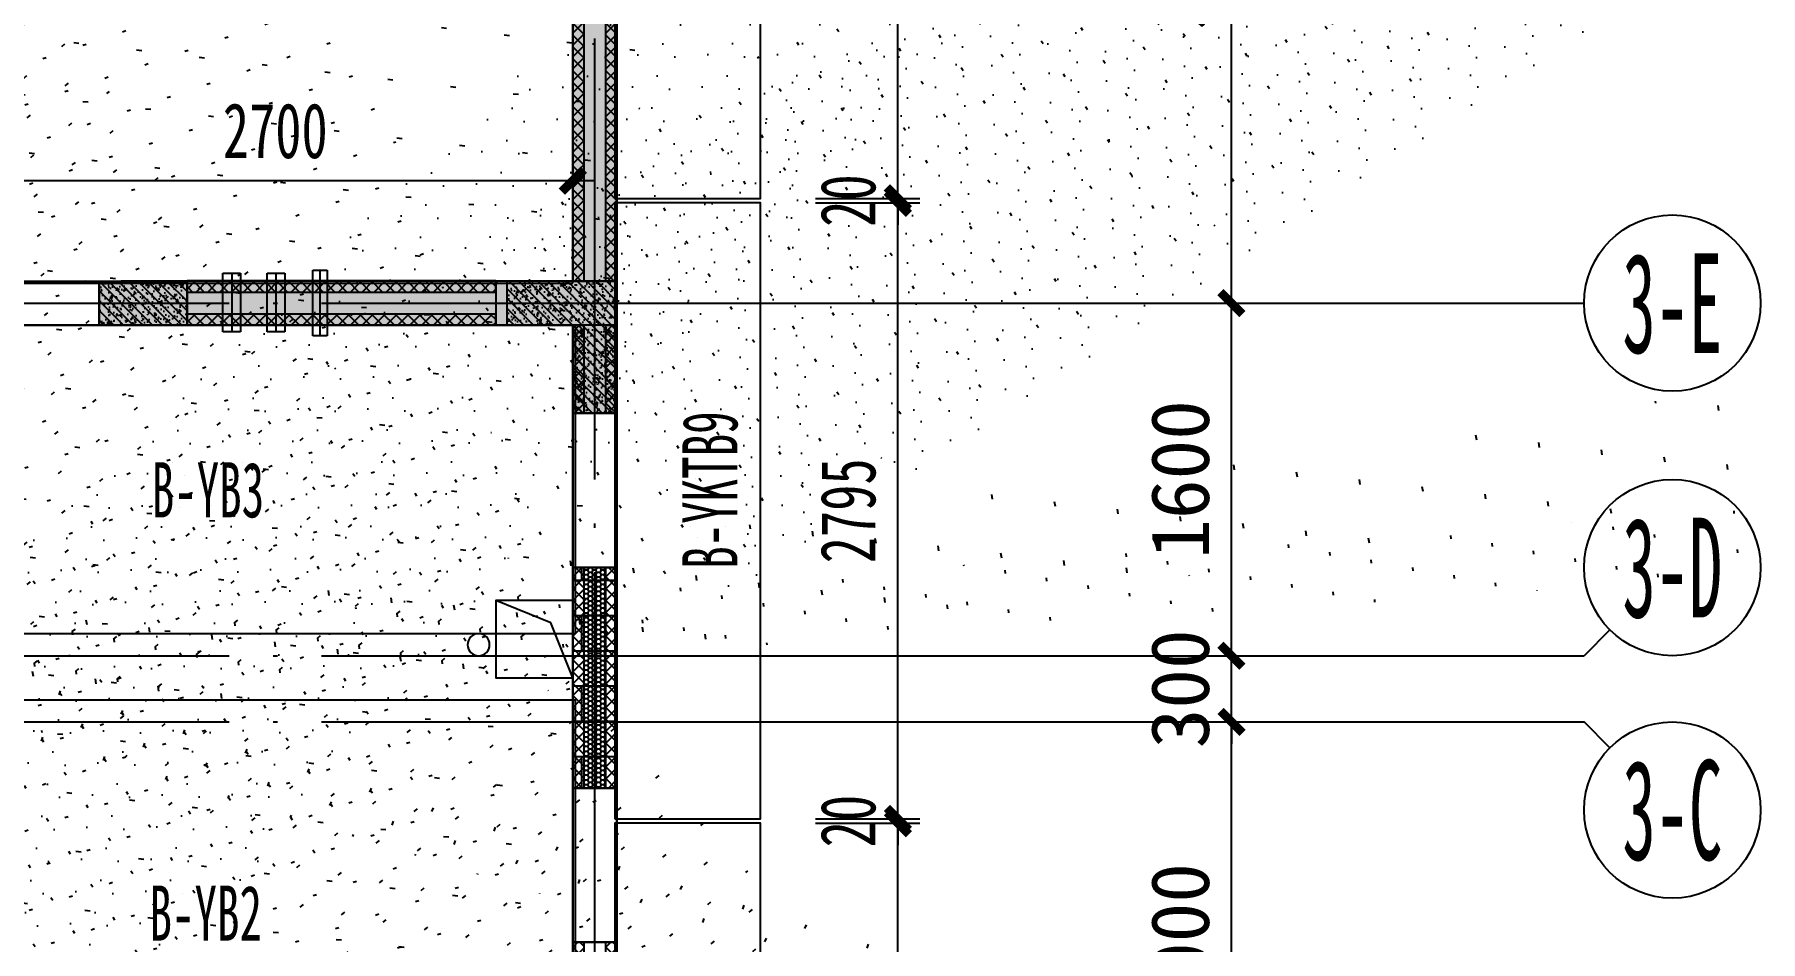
# Model space of a CAD drawing. Extents: x -3200779283 to -8106663, y 659664 to 1123462.
# Drawn here: x -8131443 to -8123612, y 1010842 to 1014956 of the extents above; entities that cross this region are included whole.
import ezdxf
from ezdxf.enums import TextEntityAlignment as Align

# ---------------------------------------------------------------- set-up
doc = ezdxf.new("R2010")
doc.units = 0
doc.header["$LTSCALE"] = 1000
doc.header["$MEASUREMENT"] = 0
for name, pattern in [('125-墙体$0$CENTER2', [1.125, 0.75, -0.125, 0.125, -0.125]), ('125-墙体$0$CONTINOUS', [0]), ('3#-轴线$0$DOTE', [2.42, 2, -0.2, 0.02, -0.2]), ('3#4#5#$0$DASH', [0.35, 0.25, -0.1]), ('DASH', [0.35, 0.25, -0.1])]:
    doc.linetypes.add(name, pattern=pattern)
doc.layers.get('Defpoints').update_dxf_attribs({"color": 30, "linetype": 'DASH'})
for name, color, linetype in [('125-墙体$0$DUCT-排烟中心线', 5, '125-墙体$0$CENTER2'), ('125-墙体$0$DUCT-排烟管', 2, 'Continuous'), ('125-墙体$0$DUCT-送风中心线', 5, '125-墙体$0$CENTER2'), ('125-墙体$0$DUCT-送风管', 4, 'Continuous'), ('125-墙体$0$HATCH', 254, 'Continuous'), ('125-墙体$0$S-SLAB-HOLE', 5, 'Continuous'), ('125-墙体$0$S-WALL', 40, 'Continuous'), ('125-墙体$0$S-WALL-BEAM', 120, 'Continuous'), ('125-墙体$0$S-WALL-COLU', 252, '125-墙体$0$CONTINOUS'), ('125-墙体$0$S-WALL-COLU-HATC', 16, 'Continuous'), ('125-墙体$0$S-WALL-HATC', 253, 'Continuous'), ('125-墙体$0$提结构条件', 7, 'Continuous'), ('125-墙体$0$暖-首层和标准层暖通套管_TZ$0$H-暖洞-剪力墙', 6, 'Continuous'), ('125-墙体$0$暖-首层和标准层暖通套管_TZ$0$H-暖洞-穿梁', 3, 'Continuous'), ('3#-轴线$0$3#-轴号$0$A-ANNO-AXIS-CIRC', 3, 'Continuous'), ('3#-轴线$0$3#-轴号$0$A-ANNO-AXIS-TEXT', 7, 'Continuous'), ('3#-轴线$0$3#-轴号$0$A-ANNO-DIMS', 3, 'Continuous'), ('3#-轴线$0$A-ANNO-DOTE', 10, '3#-轴线$0$DOTE'), ('3#-轴线$0$AXIS_TEXT', 7, 'Continuous'), ('3#4#5#$0$PC-SLAB', 6, '3#4#5#$0$DASH'), ('3#4#5#$0$S-ANNO-TEXT', 7, 'Continuous'), ('3#4#5#$0$S-DIMS-SLAB', 120, 'Continuous'), ('3#4#5#$0$S-PC-FQ', 4, 'Continuous'), ('3#4#5#$0$S-PC-FQ-WYQ', 4, 'Continuous'), ('3#4#5#$0$S-PC-SLAB', 6, 'Continuous'), ('3#4#5#$0$S-WALL-HATC', 253, 'Continuous')]:
    doc.layers.add(name, color=color, linetype=linetype)
doc.styles.add('3#-轴线$0$3#-轴号$0$_TCH_AXIS', font='')
doc.styles.add('3#-轴线$0$3#-轴号$0$_TCH_DIM_T3', font='')
doc.styles.add('3#-轴线$0$COMPLEX', font='COMPLEX')
doc.styles.add('3#4#5#$0$外部参照 1$0$宋体', font='', dxfattribs={"width": 0.8})
doc.styles.add('3#4#5#$0$楷体', font='', dxfattribs={"width": 0.7})
doc.styles.get('3#-轴线$0$3#-轴号$0$_TCH_AXIS').set_extended_font_data('SimSun')
doc.styles.get('3#-轴线$0$3#-轴号$0$_TCH_DIM_T3').set_extended_font_data('SimSun')
doc.styles.get('3#4#5#$0$外部参照 1$0$宋体').set_extended_font_data('SimSun')
doc.styles.get('3#4#5#$0$楷体').set_extended_font_data('KaiTi_GB2312')
doc.dimstyles.new('3#-轴线$0$3#-轴号$0$_TCH_ARCH&&100', dxfattribs={"dimtxt": 264.345992, "dimasz": 100, "dimexe": 250, "dimexo": 300, "dimgap": 100, "dimtad": 1, "dimdec": 0, "dimzin": 0, "dimdsep": 46, "dimtxsty": '3#-轴线$0$3#-轴号$0$_TCH_DIM_T3', "dimblk": '3#-轴线$0$3#-轴号$0$_ArchTick', "dimcen": 0.09, "dimclrt": 7, "dimazin": 2, "dimtfac": 1, "dimtdec": 0, "dimtix": 1, "dimtmove": 2, "dimatfit": 3, "dimfxl": 100, "dimtolj": 1, "dimtzin": 0, "dimarcsym": 0})
doc.dimstyles.new('3#4#5#$0$TSSD_100_100', dxfattribs={"dimtxt": 250, "dimasz": 100, "dimexe": 100, "dimexo": 250, "dimgap": 100, "dimtad": 1, "dimdec": 0, "dimzin": 0, "dimdsep": 46, "dimtxsty": '3#4#5#$0$楷体', "dimblk": '3#4#5#$0$_ArchTick', "dimcen": 0, "dimdle": 100, "dimclrt": 7, "dimadec": 0, "dimazin": 0, "dimtfac": 1, "dimtdec": 0, "dimtix": 1, "dimtmove": 2, "dimatfit": 3, "dimfxl": 1, "dimtolj": 1, "dimtzin": 0, "dimarcsym": 0})

# ---------------------------------------------------------------- blocks, each defined once
blk = doc.blocks.new('3#4#5#$0$B-YWQ15')
at = {"layer": '3#4#5#$0$S-PC-FQ-WYQ'}
h = blk.add_hatch(dxfattribs=at)
h.set_pattern_fill('ANSI37', color=256, scale=12, angle=90)
h.set_pattern_definition([(135, (-970766.46, 834939.808), (-26.9407684, -26.9407684), []), (225, (-970766.46, 834939.808), (26.9407684, -26.9407684), [])])
h.paths.add_polyline_path([(-108963.8, 319088.3), (-108913.8, 319088.3), (-108914, 321788.4), (-108964, 321788.4)])
h = blk.add_hatch(dxfattribs=at)
h.set_pattern_fill('ANSI37', color=256, scale=12, angle=90)
h.set_pattern_definition([(135, (-970616.46, 834939.808), (-26.9407684, -26.9407684), []), (225, (-970616.46, 834939.808), (26.9407684, -26.9407684), [])])
h.paths.add_polyline_path([(-108813.8, 319088.3), (-108763.8, 319088.3), (-108764, 321788.4), (-108814, 321788.4)])
for points in [[(-108963.8, 319088.3), (-108913.8, 319088.3), (-108914, 321788.4), (-108964, 321788.4)], [(-108964, 321788.4), (-108764, 321788.4), (-108763.8, 319088.3), (-108963.8, 319088.3)], [(-108813.8, 319088.3), (-108763.8, 319088.3), (-108764, 321788.4), (-108814, 321788.4)]]:
    blk.add_lwpolyline(points, close=True, dxfattribs=at)
blk = doc.blocks.new('3#4#5#$0$B-YWQ7')
at = {"layer": '3#4#5#$0$S-PC-FQ'}
h = blk.add_hatch(dxfattribs=at)
h.set_pattern_fill('HONEY', color=6, scale=100)
h.set_pattern_definition([(0, (-2908947.837, 574047.362), (18.75, 10.8253175), [12.5, -25]), (120, (-2908947.837, 574047.362), (-18.74999996, 10.82531757), [12.5, -25]), (60, (-2908947.837, 574047.362), (4e-08, 21.65063507), [-25, 12.5])])
h.paths.add_polyline_path([(-147955.8, 325388.4), (-147855.8, 325388.4), (-147856, 324388.4), (-147956, 324388.4)])
at = {"layer": '3#4#5#$0$S-PC-FQ-WYQ'}
h = blk.add_hatch(dxfattribs=at)
h.set_pattern_fill('ANSI37', color=256, scale=12, angle=90)
h.set_pattern_definition([(135, (-1009808.17, 839489.796), (-26.9407684, -26.9407684), []), (225, (-1009808.17, 839489.796), (26.9407684, -26.9407684), [])])
h.paths.add_polyline_path([(-148006, 326088.4), (-147956, 326088.4), (-147955.8, 326488.4), (-148005.8, 326488.4)])
h = blk.add_hatch(dxfattribs=at)
h.set_pattern_fill('ANSI37', color=256, scale=12, angle=90)
h.set_pattern_definition([(135, (-1009658.17, 839489.796), (-26.9407684, -26.9407684), []), (225, (-1009658.17, 839489.796), (26.9407684, -26.9407684), [])])
h.paths.add_polyline_path([(-147856, 326088.4), (-147806, 326088.4), (-147805.8, 326488.4), (-147855.8, 326488.4)])
h = blk.add_hatch(dxfattribs=at)
h.set_pattern_fill('ANSI37', color=256, scale=12, angle=90)
h.set_pattern_definition([(135, (-1009808.172, 838539.798), (-26.9407684, -26.9407684), []), (225, (-1009808.172, 838539.798), (26.9407684, -26.9407684), [])])
h.paths.add_polyline_path([(-148005.8, 324388.4), (-147955.8, 324388.4), (-147955.8, 325388.4), (-148005.8, 325388.4)])
h = blk.add_hatch(dxfattribs=at)
h.set_pattern_fill('ANSI37', color=256, scale=12, angle=90)
h.set_pattern_definition([(135, (-1009658.172, 838539.798), (-26.9407684, -26.9407684), []), (225, (-1009658.172, 838539.798), (26.9407684, -26.9407684), [])])
h.paths.add_polyline_path([(-147855.8, 324388.4), (-147805.8, 324388.4), (-147805.8, 325388.4), (-147855.8, 325388.4)])
h = blk.add_hatch(dxfattribs=at)
h.set_pattern_fill('ANSI37', color=256, scale=12, angle=90)
h.set_pattern_definition([(135, (-1009808.04, 836589.806), (-26.9407684, -26.9407684), []), (225, (-1009808.04, 836589.806), (26.9407684, -26.9407684), [])])
h.paths.add_polyline_path([(-148005.9, 322088.4), (-147955.9, 322088.4), (-147955.6, 323688.4), (-148005.6, 323688.4)])
h = blk.add_hatch(dxfattribs=at)
h.set_pattern_fill('ANSI37', color=256, scale=12, angle=90)
h.set_pattern_definition([(135, (-1009658.04, 836589.806), (-26.9407684, -26.9407684), []), (225, (-1009658.04, 836589.806), (26.9407684, -26.9407684), [])])
h.paths.add_polyline_path([(-147855.9, 322088.4), (-147805.9, 322088.4), (-147805.6, 323688.4), (-147855.6, 323688.4)])
at = {"layer": '3#4#5#$0$S-PC-FQ', "color": 6}
blk.add_lwpolyline([(-147955.8, 325388.4), (-147855.8, 325388.4), (-147855.9, 324388.4), (-147955.9, 324388.4)], close=True, dxfattribs=at)
at = {"layer": '3#4#5#$0$S-PC-FQ-WYQ'}
for points in [[(-148006, 326088.4), (-147956, 326088.4), (-147955.8, 326488.4), (-148005.8, 326488.4)], [(-148005.8, 326488.4), (-147805.8, 326488.4), (-147806, 326088.4), (-148006, 326088.4)], [(-147856, 326088.4), (-147806, 326088.4), (-147805.8, 326488.4), (-147855.8, 326488.4)], [(-148006, 326088.4), (-147805.8, 326088.4), (-147805.8, 325388.4), (-148006, 325388.4)], [(-148005.8, 324388.4), (-147955.8, 324388.4), (-147955.8, 325388.4), (-148005.8, 325388.4)], [(-148005.8, 325388.4), (-147805.8, 325388.4), (-147805.8, 324388.4), (-148005.8, 324388.4)], [(-147855.8, 324388.4), (-147805.8, 324388.4), (-147805.8, 325388.4), (-147855.8, 325388.4)], [(-148006, 324388.4), (-147805.8, 324388.4), (-147805.6, 323688.4), (-148005.9, 323688.4)], [(-148005.9, 322088.4), (-147955.9, 322088.4), (-147955.6, 323688.4), (-148005.6, 323688.4)], [(-148005.6, 323688.4), (-147805.6, 323688.4), (-147805.9, 322088.4), (-148005.9, 322088.4)], [(-147855.9, 322088.4), (-147805.9, 322088.4), (-147805.6, 323688.4), (-147855.6, 323688.4)]]:
    blk.add_lwpolyline(points, close=True, dxfattribs=at)
blk = doc.blocks.new('3#4#5#$0$B-YNQ1')
at = {"layer": '3#4#5#$0$S-PC-FQ-WYQ'}
h = blk.add_hatch(dxfattribs=at)
h.set_pattern_fill('ANSI37', color=256, scale=12, angle=180)
h.set_pattern_definition([(225, (-660607.18, -535164.026), (26.9407684, -26.9407684), []), (315, (-660607.18, -535164.026), (26.9407684, 26.9407684), [])])
h.paths.add_polyline_path([(-146055.7, 326638.4), (-146055.7, 326688.4), (-147455.8, 326688.4), (-147455.8, 326638.4)])
h = blk.add_hatch(dxfattribs=at)
h.set_pattern_fill('ANSI37', color=256, scale=12, angle=180)
h.set_pattern_definition([(225, (-660607.18, -535314.026), (26.9407684, -26.9407684), []), (315, (-660607.18, -535314.026), (26.9407684, 26.9407684), [])])
h.paths.add_polyline_path([(-146055.7, 326488.4), (-146055.7, 326538.4), (-147455.8, 326538.4), (-147455.8, 326488.4)])
for points in [[(-146055.7, 326638.4), (-146055.7, 326688.4), (-147455.8, 326688.4), (-147455.8, 326638.4)], [(-147455.8, 326488.4), (-147455.8, 326688.4), (-146055.7, 326688.4), (-146055.7, 326488.4)], [(-146055.7, 326488.4), (-146055.7, 326538.4), (-147455.8, 326538.4), (-147455.8, 326488.4)]]:
    blk.add_lwpolyline(points, close=True, dxfattribs=at)
blk = doc.blocks.new('3#4#5#$0$A$C53EF3948')
at = {"layer": '3#4#5#$0$S-PC-FQ-WYQ', "xscale": -1}
for name, p in [('3#4#5#$0$B-YWQ15', (-66964.5, -322288.5)), ('3#4#5#$0$B-YWQ7', (-106006.2, -329888.5))]:
    blk.add_blockref(name, p, dxfattribs=at)
at = {"layer": '3#4#5#$0$S-PC-FQ-WYQ', "rotation": 0.0001082504951264461}
blk.add_blockref('3#4#5#$0$B-YNQ1', (187505.9, -329888), dxfattribs=at)
blk = doc.blocks.new('3#4#5#$0$ban111')
at = {"layer": '3#4#5#$0$S-WALL-HATC', "ltscale": 100}
h = blk.add_hatch(dxfattribs=at)
h.set_pattern_fill('AR-CONC', color=256, scale=25, angle=-270, style=0)
h.set_pattern_definition([(140, (-37341041949.5, -2020433459.27), (15.68803374565, 179.3150456502), [18.75, -206.25]), (85, (-37341041949.5, -2020433459.27), (-188.048033425, -34.68783340325), [15, -165]), (190.4514, (-37341041948.2, -2020433444.32), (-172.3598855152, 144.6273454285), [15.9350475, -175.285528]), (136.1842, (-37341041999.5, -2020433459.27), (41.3797535823, 266.8102621564), [28.125, -309.375]), (186.6356, (-37341041996.05, -2020433437.03), (-243.5294677251, 233.6656763872), [23.902572, -262.92825]), (81.1842, (-37341041999.5, -2020433459.27), (-243.5296502313, 233.6654862834), [22.5, -247.5]), (111, (-37341041987, -2020433434.27), (100.65472266633, 149.2267630296), [18.75, -206.25]), (56, (-37341041987, -2020433434.27), (-181.2875112617, 60.8288329804), [15, -165]), (161.4514, (-37341041978.61, -2020433421.83), (-80.6326241775, 210.0556571454), [15.9350475, -175.285528]), (127.5, (-37341041949.5, -2020433459.266), (-83.22346345783, 3.03996382932), [0, -163, 0, -167.5, 0, -165.625]), (97.5, (-37341041949.5, -2020433459.27), (-98.6029279706, 65.76738436054), [0, -95.5, 0, -159.25, 0, -63.125]), (57.5, (-37341041949.5, -2020433515.016), (5.6387179336, 133.4556090431), [0, -62.5, 0, -195, 0, -258.75]), (47.5, (-37341041949.5, -2020433540.02), (-25.02624558308, 145.7965423356), [0, -81.25, 0, -129.5, 0, -183.75])])
h.paths.add_polyline_path([(-231732, 408075), (-231732, 408375), (-228482, 408375), (-228482, 408075)])
at = {"layer": '3#4#5#$0$S-PC-SLAB'}
for points in [[(-231732, 409965), (-231732, 412985), (-229032, 412985), (-229032, 409965)], [(-231742, 406575), (-228472, 406575), (-228472, 408075), (-231742, 408075)]]:
    blk.add_lwpolyline(points, close=True, dxfattribs=at)
blk.add_lwpolyline([(-231742, 408375), (-228481.8, 408375), (-228471.8, 408375), (-228471.8, 407975.9), (-228471.8, 407975.9), (-228471.8, 409775), (-231742, 409775), (-231742, 408375)], dxfattribs=at)
at = {"layer": '3#4#5#$0$S-WALL-HATC', "ltscale": 100}
blk.add_lwpolyline([(-231732, 408075), (-231732, 408375), (-228482, 408375), (-228482, 408075)], close=True, dxfattribs=at)
blk = doc.blocks.new('3#4#5#$0$_ArchTick')
at = {"color": 0, "linetype": 'ByBlock', "const_width": 0.4}
blk.add_lwpolyline([(-0.5, -0.5), (0.5, 0.5)], dxfattribs=at)
blk = doc.blocks.new('*D845')
at = {"layer": '3#4#5#$0$S-DIMS-SLAB', "color": 0, "lineweight": -2, "transparency": 16777216}
for p, q in [((185896.3, 163030.4), (188796.3, 163030.4)), ((185996.3, 162884.1), (185996.3, 162930.4)), ((188696.3, 162884.1), (188696.3, 162930.4))]:
    blk.add_line(p, q, dxfattribs=at)
at = {"layer": 'Defpoints', "color": 0, "transparency": 16777216}
for p in [(185996.3, 163134.1), (188696.3, 163134.1), (188696.3, 163030.4)]:
    blk.add_point(p, dxfattribs=at)
at = {"layer": '3#4#5#$0$S-DIMS-SLAB', "color": 0, "lineweight": -2, "transparency": 16777216, "xscale": 100, "yscale": 100, "zscale": 100, "rotation": 180}
blk.add_blockref('3#4#5#$0$_ArchTick', (185996.3, 163030.4), dxfattribs=at)
at = {"layer": '3#4#5#$0$S-DIMS-SLAB', "color": 0, "lineweight": -2, "transparency": 16777216, "xscale": 100, "yscale": 100, "zscale": 100}
blk.add_blockref('3#4#5#$0$_ArchTick', (188696.3, 163030.4), dxfattribs=at)
at = {"layer": '3#4#5#$0$S-DIMS-SLAB', "color": 7, "transparency": 16777216, "insert": (187346.3, 163255.4), "char_height": 250, "attachment_point": 5, "style": '3#4#5#$0$楷体'}
blk.add_mtext('\\A1;2700', dxfattribs=at)
blk = doc.blocks.new('*D935')
at = {"layer": '3#4#5#$0$S-DIMS-SLAB', "color": 0, "lineweight": -2, "transparency": 16777216}
for p, q in [((187447.5, 327063.5), (187447.5, 327163.5)), ((187073.9, 327063.5), (187547.5, 327063.5)), ((187073.9, 327043.5), (187547.5, 327043.5)), ((187447.5, 327043.5), (187447.5, 327063.5)), ((187447.5, 327043.5), (187447.5, 326943.5))]:
    blk.add_line(p, q, dxfattribs=at)
at = {"layer": 'Defpoints', "color": 0, "transparency": 16777216}
for p in [(186823.9, 327063.5), (186823.9, 327043.5), (187447.5, 327063.5)]:
    blk.add_point(p, dxfattribs=at)
at = {"layer": '3#4#5#$0$S-DIMS-SLAB', "color": 0, "lineweight": -2, "transparency": 16777216, "xscale": 100, "yscale": 100, "zscale": 100}
for p, rotation in [((187447.5, 327063.5), 270), ((187447.5, 327043.5), 90)]:
    blk.add_blockref('3#4#5#$0$_ArchTick', p, dxfattribs=dict(at, rotation=rotation))
at = {"layer": '3#4#5#$0$S-DIMS-SLAB', "color": 7, "transparency": 16777216, "insert": (187222.5, 327053.5), "char_height": 250, "attachment_point": 5, "rotation": 90, "style": '3#4#5#$0$楷体'}
blk.add_mtext('\\A1;20', dxfattribs=at)
blk = doc.blocks.new('*D936')
at = {"layer": '3#4#5#$0$S-DIMS-SLAB', "color": 0, "lineweight": -2, "transparency": 16777216}
for p, q in [((187447.5, 324148.5), (187447.5, 327143.5)), ((187073.9, 327043.5), (187547.5, 327043.5)), ((187073.9, 324248.5), (187547.5, 324248.5))]:
    blk.add_line(p, q, dxfattribs=at)
at = {"layer": 'Defpoints', "color": 0, "transparency": 16777216}
for p in [(186823.9, 327043.5), (187447.5, 327043.5), (186823.9, 324248.5)]:
    blk.add_point(p, dxfattribs=at)
at = {"layer": '3#4#5#$0$S-DIMS-SLAB', "color": 0, "lineweight": -2, "transparency": 16777216, "xscale": 100, "yscale": 100, "zscale": 100}
for p, rotation in [((187447.5, 327043.5), 90), ((187447.5, 324248.5), 270)]:
    blk.add_blockref('3#4#5#$0$_ArchTick', p, dxfattribs=dict(at, rotation=rotation))
at = {"layer": '3#4#5#$0$S-DIMS-SLAB', "color": 7, "transparency": 16777216, "insert": (187222.5, 325646), "char_height": 250, "attachment_point": 5, "rotation": 90, "style": '3#4#5#$0$楷体'}
blk.add_mtext('\\A1;2795', dxfattribs=at)
blk = doc.blocks.new('*D937')
at = {"layer": '3#4#5#$0$S-DIMS-SLAB', "color": 0, "lineweight": -2, "transparency": 16777216}
for p, q in [((187447.5, 324248.5), (187447.5, 324348.5)), ((187073.9, 324248.5), (187547.5, 324248.5)), ((187073.9, 324228.5), (187547.5, 324228.5)), ((187447.5, 324228.5), (187447.5, 324248.5)), ((187447.5, 324228.5), (187447.5, 324128.5))]:
    blk.add_line(p, q, dxfattribs=at)
at = {"layer": 'Defpoints', "color": 0, "transparency": 16777216}
for p in [(186823.9, 324248.5), (186823.9, 324228.5), (187447.5, 324248.5)]:
    blk.add_point(p, dxfattribs=at)
at = {"layer": '3#4#5#$0$S-DIMS-SLAB', "color": 0, "lineweight": -2, "transparency": 16777216, "xscale": 100, "yscale": 100, "zscale": 100}
for p, rotation in [((187447.5, 324248.5), 270), ((187447.5, 324228.5), 90)]:
    blk.add_blockref('3#4#5#$0$_ArchTick', p, dxfattribs=dict(at, rotation=rotation))
at = {"layer": '3#4#5#$0$S-DIMS-SLAB', "color": 7, "transparency": 16777216, "insert": (187222.5, 324238.5), "char_height": 250, "attachment_point": 5, "rotation": 90, "style": '3#4#5#$0$楷体'}
blk.add_mtext('\\A1;20', dxfattribs=at)
blk = doc.blocks.new('*D938')
at = {"layer": '3#4#5#$0$S-DIMS-SLAB', "color": 0, "lineweight": -2, "transparency": 16777216}
for p, q in [((187447.5, 321333.5), (187447.5, 324328.5)), ((187073.9, 324228.5), (187547.5, 324228.5)), ((187073.9, 321433.5), (187547.5, 321433.5))]:
    blk.add_line(p, q, dxfattribs=at)
at = {"layer": 'Defpoints', "color": 0, "transparency": 16777216}
for p in [(186823.9, 324228.5), (187447.5, 324228.5), (186823.9, 321433.5)]:
    blk.add_point(p, dxfattribs=at)
at = {"layer": '3#4#5#$0$S-DIMS-SLAB', "color": 0, "lineweight": -2, "transparency": 16777216, "xscale": 100, "yscale": 100, "zscale": 100}
for p, rotation in [((187447.5, 324228.5), 90), ((187447.5, 321433.5), 270)]:
    blk.add_blockref('3#4#5#$0$_ArchTick', p, dxfattribs=dict(at, rotation=rotation))
at = {"layer": '3#4#5#$0$S-DIMS-SLAB', "color": 7, "transparency": 16777216, "insert": (187222.5, 322831), "char_height": 250, "attachment_point": 5, "rotation": 90, "style": '3#4#5#$0$楷体'}
blk.add_mtext('\\A1;2795', dxfattribs=at)
blk = doc.blocks.new('*D870')
at = {"layer": '3#4#5#$0$S-DIMS-SLAB', "color": 0, "lineweight": -2, "transparency": 16777216}
for p, q in [((187447.5, 326963.5), (187447.5, 329888.5)), ((187073.9, 329788.5), (187547.5, 329788.5)), ((187073.9, 327063.5), (187547.5, 327063.5))]:
    blk.add_line(p, q, dxfattribs=at)
at = {"layer": 'Defpoints', "color": 0, "transparency": 16777216}
for p in [(186823.9, 329788.5), (187447.5, 329788.5), (186823.9, 327063.5)]:
    blk.add_point(p, dxfattribs=at)
at = {"layer": '3#4#5#$0$S-DIMS-SLAB', "color": 0, "lineweight": -2, "transparency": 16777216, "xscale": 100, "yscale": 100, "zscale": 100}
for p, rotation in [((187447.5, 329788.5), 90), ((187447.5, 327063.5), 270)]:
    blk.add_blockref('3#4#5#$0$_ArchTick', p, dxfattribs=dict(at, rotation=rotation))
at = {"layer": '3#4#5#$0$S-DIMS-SLAB', "color": 7, "transparency": 16777216, "insert": (187222.5, 328426), "char_height": 250, "attachment_point": 5, "rotation": 90, "style": '3#4#5#$0$楷体'}
blk.add_mtext('\\A1;2725', dxfattribs=at)
blk = doc.blocks.new('125-墙体$0$retert')
at = {"layer": '125-墙体$0$暖-首层和标准层暖通套管_TZ$0$H-暖洞-剪力墙'}
for p, q in [((55012.6, 61028.7), (54812.7, 61187.7)), ((54812.7, 61028.7), (55012.6, 61187.7))]:
    blk.add_line(p, q, dxfattribs=at)
blk.add_lwpolyline([(55012.6, 61028.7), (55012.6, 61187.7), (54812.7, 61187.7), (54812.7, 61028.7)], close=True, dxfattribs=at)
blk = doc.blocks.new('125-墙体$0$ewrewr')
at = {"layer": '125-墙体$0$暖-首层和标准层暖通套管_TZ$0$H-暖洞-穿梁', "color": 2}
for p, q in [((54898, 62306.1), (54818, 62106.1)), ((54898, 62106.1), (54818, 62306.1))]:
    blk.add_line(p, q, dxfattribs=at)
blk.add_lwpolyline([(54898, 62306.1), (54818, 62306.1), (54818, 62106.1), (54898, 62106.1)], close=True, dxfattribs=at)
blk = doc.blocks.new('125-墙体$0$tretyyt')
at = {"layer": '125-墙体$0$暖-首层和标准层暖通套管_TZ$0$H-暖洞-穿梁', "color": 5}
for p, q in [((52498, 59279.6), (52298, 59359.6)), ((52298, 59279.6), (52498, 59359.6))]:
    blk.add_line(p, q, dxfattribs=at)
blk.add_lwpolyline([(52498, 59279.6), (52498, 59359.6), (52298, 59359.6), (52298, 59279.6)], close=True, dxfattribs=at)
blk = doc.blocks.new('125-墙体$0$rtret')
at = {"layer": '125-墙体$0$暖-首层和标准层暖通套管_TZ$0$H-暖洞-穿梁', "color": 3}
for p, q in [((53777.5, 61921.5), (53618.5, 61721.5)), ((53777.5, 61721.5), (53618.5, 61921.5))]:
    blk.add_line(p, q, dxfattribs=at)
blk.add_lwpolyline([(53777.5, 61921.5), (53618.5, 61921.5), (53618.5, 61721.5), (53777.5, 61721.5)], close=True, dxfattribs=at)
blk = doc.blocks.new('125-墙体$0$she')
at = {"layer": '125-墙体$0$DUCT-排烟中心线'}
for p, q in [((1247.7, -3050.7), (1247.7, -3349.3)), ((5300, -3050.7), (5300, -3349.3)), ((5500, -3050.7), (5500, -3349.3)), ((7449.8, -3050.7), (7449.8, -3349.3)), ((3300.7, -3900), (3599.3, -3900)), ((3300.7, -4100), (3599.3, -4100))]:
    blk.add_line(p, q, dxfattribs=at)
at = {"layer": '125-墙体$0$DUCT-排烟管'}
for p, q in [((1215.2, -3050.7), (1215.2, -3349.3)), ((1280.2, -3050.7), (1215.2, -3050.7)), ((1280.2, -3349.3), (1280.2, -3050.7)), ((5267.5, -3050.7), (5267.5, -3349.3)), ((5332.5, -3050.7), (5267.5, -3050.7)), ((5332.5, -3349.3), (5332.5, -3050.7)), ((5467.5, -3050.7), (5467.5, -3349.3)), ((5532.5, -3050.7), (5467.5, -3050.7)), ((5532.5, -3349.3), (5532.5, -3050.7)), ((7482.3, -3349.3), (7482.3, -3050.7)), ((1215.2, -3349.3), (1280.2, -3349.3)), ((5267.5, -3349.3), (5332.5, -3349.3)), ((5467.5, -3349.3), (5532.5, -3349.3)), ((7417.3, -3349.3), (7482.3, -3349.3)), ((3599.3, -3867.5), (3300.7, -3867.5)), ((3300.7, -3867.5), (3300.7, -3932.5)), ((3599.3, -3932.5), (3599.3, -3867.5)), ((3300.7, -3932.5), (3599.3, -3932.5)), ((3599.3, -4067.5), (3300.7, -4067.5)), ((3300.7, -4067.5), (3300.7, -4132.5)), ((3599.3, -4132.5), (3599.3, -4067.5)), ((3300.7, -4132.5), (3599.3, -4132.5))]:
    blk.add_line(p, q, dxfattribs=at)
at = {"layer": '125-墙体$0$DUCT-送风中心线'}
for p, q in [((1447.7, -3063.7), (1447.7, -3331)), ((1647.7, -3063.7), (1647.7, -3331)), ((7549.8, -3063.7), (7549.8, -3331))]:
    blk.add_line(p, q, dxfattribs=at)
at = {"layer": '125-墙体$0$DUCT-送风管'}
for p, q in [((1407.7, -3063.7), (1407.7, -3331)), ((1487.7, -3063.7), (1407.7, -3063.7)), ((1487.7, -3331), (1487.7, -3063.7)), ((7509.8, -3063.7), (7509.8, -3331)), ((7589.8, -3331), (7589.8, -3063.7)), ((1407.7, -3331), (1487.7, -3331)), ((7509.8, -3331), (7589.8, -3331))]:
    blk.add_line(p, q, dxfattribs=at)
at = {"layer": '125-墙体$0$提结构条件', "color": 3}
for p, q in [((1607.7, -3063.7), (1607.7, -3331)), ((1687.7, -3063.7), (1607.7, -3063.7)), ((1687.7, -3331), (1687.7, -3063.7)), ((1607.7, -3331), (1687.7, -3331))]:
    blk.add_line(p, q, dxfattribs=at)
at = {"layer": '125-墙体$0$暖-首层和标准层暖通套管_TZ$0$H-暖洞-穿梁', "color": 6}
for p, q in [((4723.8, -3100), (4373.8, -3300)), ((4723.8, -3300), (4373.8, -3100))]:
    blk.add_line(p, q, dxfattribs=at)
blk.add_lwpolyline([(4723.8, -3100), (4373.8, -3100), (4373.8, -3300), (4723.8, -3300)], close=True, dxfattribs=at)
at = {"layer": '125-墙体$0$提结构条件', "xscale": -1}
blk.add_blockref('125-墙体$0$ewrewr', (58833, -62206.1), dxfattribs=at)
at = {"layer": '125-墙体$0$提结构条件', "xscale": -1, "rotation": 270}
for name, p in [('125-墙体$0$retert', (-56408.2, -54912.7)), ('125-墙体$0$tretyyt', (-50919.6, -52398))]:
    blk.add_blockref(name, p, dxfattribs=at)
at = {"layer": '125-墙体$0$提结构条件'}
blk.add_blockref('125-墙体$0$rtret', (-46648, -61821.5), dxfattribs=at)
blk = doc.blocks.new('125-墙体')
at = {"layer": '125-墙体$0$HATCH'}
h = blk.add_hatch(dxfattribs=at)
h.set_pattern_fill('BRICK1', color=256, scale=20, style=0)
h.set_pattern_definition([(0, (0, 0), (0, 160), []), (90, (0, 0), (-160, 160), [160, -160])])
h.paths.add_polyline_path([(100, -5400), (-100, -5400), (-100, -4400), (100, -4400)])
at = {"layer": '125-墙体$0$S-WALL-COLU-HATC'}
h = blk.add_hatch(dxfattribs=at)
h.set_pattern_fill('AR-CONC', color=256, scale=10)
h.set_pattern_definition([(50, (15637.05, -243795.61), (71.726018, -6.275213), [7.5, -82.5]), (355, (15637.05, -243795.61), (-13.875133, 75.219213), [6, -66]), (100.4514, (15643.03, -243796.135), (57.850938, 68.943954), [6.37402, -70.114211]), (46.1842, (15637.05, -243775.61), (106.724105, -16.5519), [11.25, -123.75]), (96.6356, (15645.95, -243776.99), (93.46627, 97.411787), [9.56103, -105.1713]), (351.1842, (15637.05, -243775.61), (93.466195, 97.41186), [9, -99]), (21, (15647.05, -243780.61), (59.690705, -40.261889), [7.5, -82.5]), (326, (15647.05, -243780.61), (24.331533, 72.515005), [6, -66]), (71.4514, (15652.03, -243783.97), (84.022263, 32.25305), [6.37402, -70.114211]), (37.5, (15637.052, -243795.612), (1.2159855, 33.2893854), [0, -65.2, 0, -67, 0, -66.25]), (7.5, (15637.052, -243795.612), (26.306954, 39.441171), [0, -38.2, 0, -63.7, 0, -25.25]), (327.5, (15614.752, -243795.612), (53.3822436, -2.2554872), [0, -25, 0, -78, 0, -103.5]), (317.5, (15604.752, -243795.612), (58.318617, 10.010498), [0, -32.5, 0, -51.8, 0, -73.5])])
h.paths.add_polyline_path([(100, -3300), (100, -3700), (-100, -3700), (-100, -3100), (400, -3100), (400, -3300)])
h = blk.add_hatch(dxfattribs=at)
h.set_pattern_fill('ANSI31', color=256, scale=250, style=0)
h.set_pattern_definition([(45, (15637.052, -243795.612), (-22.097087, 22.097087), [])])
h.paths.add_polyline_path([(100, -3300), (100, -3700), (-100, -3700), (-100, -3100), (400, -3100), (400, -3300)])
h = blk.add_hatch(dxfattribs=at)
h.set_pattern_fill('AR-CONC', color=256, scale=10)
h.set_pattern_definition([(50, (11340.73, -244207.815), (71.726018, -6.275213), [7.5, -82.5]), (355, (11340.73, -244207.815), (-13.875133, 75.219213), [6, -66]), (100.4514, (11346.705, -244208.34), (57.850938, 68.943954), [6.37402, -70.114211]), (46.1842, (11340.73, -244187.815), (106.724105, -16.5519), [11.25, -123.75]), (96.6356, (11349.62, -244189.19), (93.46627, 97.411787), [9.56103, -105.1713]), (351.1842, (11340.73, -244187.82), (93.466195, 97.41186), [9, -99]), (21, (11350.73, -244192.815), (59.690705, -40.261889), [7.5, -82.5]), (326, (11350.73, -244192.815), (24.331533, 72.515005), [6, -66]), (71.4514, (11355.7, -244196.17), (84.022263, 32.25305), [6.37402, -70.114211]), (37.5, (11340.728, -244207.815), (1.2159855, 33.2893854), [0, -65.2, 0, -67, 0, -66.25]), (7.5, (11340.73, -244207.815), (26.306954, 39.441171), [0, -38.2, 0, -63.7, 0, -25.25]), (327.5, (11318.428, -244207.815), (53.3822436, -2.2554872), [0, -25, 0, -78, 0, -103.5]), (317.5, (11308.43, -244207.815), (58.318617, 10.010498), [0, -32.5, 0, -51.8, 0, -73.5])])
h.paths.add_polyline_path([(2250, -3300), (2250, -3100), (1850, -3100), (1850, -3300)])
h = blk.add_hatch(dxfattribs=at)
h.set_pattern_fill('ANSI31', color=256, scale=250, style=0)
h.set_pattern_definition([(45, (11340.728, -244207.815), (-22.097087, 22.097087), [])])
h.paths.add_polyline_path([(2250, -3100), (1850, -3100), (1850, -3300), (2250, -3300)])
at = {"layer": '125-墙体$0$S-WALL-HATC'}
for points in [[(100, -100), (-100, 100), (-100, -3200), (33.3, -3200), (100, -3100)], [(33.3, -3200), (100, -3300), (2250, -3300), (2250, -3100), (100, -3100)], [(33.3, -3200), (-100, -3200), (-100, -3700), (100, -3700), (100, -3300)]]:
    blk.add_hatch(color=256, dxfattribs=at).paths.add_polyline_path(points)
at = {"layer": '125-墙体$0$S-SLAB-HOLE'}
blk.add_lwpolyline([(100, -4550), (450, -4550), (450, -4900), (100, -4900)], close=True, dxfattribs=at)
blk.add_lwpolyline([(100, -4900), (200, -4650), (450, -4550)], dxfattribs=at)
blk.add_circle((527.9, -4750), 50, dxfattribs=at)
at = {"layer": '125-墙体$0$S-WALL'}
for p, q in [((-100, 100), (-100, -3200)), ((100, -100), (100, -3100)), ((100, -3100), (2150, -3100)), ((2250, -3100), (2150, -3100)), ((2250, -3300), (2250, -3100)), ((-100, -3200), (-100, -3700)), ((100, -3300), (100, -3700)), ((100, -3300), (2150, -3300)), ((2150, -3300), (2250, -3300)), ((-100, -3700), (100, -3700))]:
    blk.add_line(p, q, dxfattribs=at)
blk.add_lwpolyline([(100, -5400), (-100, -5400), (-100, -4400), (100, -4400)], close=True, dxfattribs=at)
at = {"layer": '125-墙体$0$S-WALL-BEAM'}
for points in [[(2250, -3100), (2250, -3300), (6950, -3300), (6950, -3100)], [(100, -3700), (-100, -3700), (-100, -6100), (100, -6100)]]:
    blk.add_lwpolyline(points, close=True, dxfattribs=at)
at = {"layer": '125-墙体$0$S-WALL-COLU', "linetype": 'ByBlock'}
blk.add_lwpolyline([(100, -3300), (100, -3700), (-100, -3700), (-100, -3100), (400, -3100), (400, -3300), (100, -3300)], dxfattribs=at)
at = {"layer": '125-墙体$0$S-WALL-COLU', "lineweight": -2}
blk.add_lwpolyline([(2250, -3300), (2250, -3100), (1850, -3100), (1850, -3300)], close=True, dxfattribs=at)
blk.add_blockref('125-墙体$0$she', (0, 0))
blk = doc.blocks.new('3#-轴线$0$_AXISO')
blk.add_circle((0, 0), 0.5)
at = {"layer": '3#-轴线$0$AXIS_TEXT', "style": '3#-轴线$0$COMPLEX', "width": 1.041667}
blk.add_attdef('A', text='', height=0.56, dxfattribs=at).set_placement((-0.25, -0.28), (0.25, -0.28), align=Align.FIT)
blk = doc.blocks.new('3#-轴线$0$3#-轴号$0$_ArchTick')
at = {"color": 0, "linetype": 'ByBlock', "const_width": 0.4}
blk.add_lwpolyline([(-0.5, -0.5), (0.5, 0.5)], dxfattribs=at)
blk = doc.blocks.new('*D390')
at = {"layer": '3#-轴线$0$3#-轴号$0$A-ANNO-DIMS', "color": 0, "lineweight": -2, "transparency": 16777216}
for p, q in [((44188, -5100), (44938, -5100)), ((44688, -7100), (44688, -5100)), ((44188, -7100), (44938, -7100))]:
    blk.add_line(p, q, dxfattribs=at)
at = {"layer": 'Defpoints', "color": 0, "transparency": 16777216}
for p in [(43888, -5100), (44688, -5100), (43888, -7100)]:
    blk.add_point(p, dxfattribs=at)
at = {"layer": '3#-轴线$0$3#-轴号$0$A-ANNO-DIMS', "color": 0, "lineweight": -2, "transparency": 16777216, "xscale": 100, "yscale": 100, "zscale": 100}
for p, rotation in [((44688, -5100), 90), ((44688, -7100), 270)]:
    blk.add_blockref('3#-轴线$0$3#-轴号$0$_ArchTick', p, dxfattribs=dict(at, rotation=rotation))
at = {"layer": '3#-轴线$0$3#-轴号$0$A-ANNO-DIMS', "color": 7, "transparency": 16777216, "insert": (44455.8, -6100), "char_height": 264.35, "attachment_point": 5, "rotation": 90, "style": '3#-轴线$0$3#-轴号$0$_TCH_DIM_T3'}
blk.add_mtext('\\A1;2000', dxfattribs=at)
blk = doc.blocks.new('*D391')
at = {"layer": '3#-轴线$0$3#-轴号$0$A-ANNO-DIMS', "color": 0, "lineweight": -2, "transparency": 16777216}
for p, q in [((44688, -4800), (44688, -4700)), ((44188, -4800), (44938, -4800)), ((44688, -5100), (44688, -4800)), ((44188, -5100), (44938, -5100)), ((44688, -5100), (44688, -5200))]:
    blk.add_line(p, q, dxfattribs=at)
at = {"layer": 'Defpoints', "color": 0, "transparency": 16777216}
for p in [(43888, -4800), (44688, -4800), (43888, -5100)]:
    blk.add_point(p, dxfattribs=at)
at = {"layer": '3#-轴线$0$3#-轴号$0$A-ANNO-DIMS', "color": 0, "lineweight": -2, "transparency": 16777216, "xscale": 100, "yscale": 100, "zscale": 100}
for p, rotation in [((44688, -4800), 270), ((44688, -5100), 90)]:
    blk.add_blockref('3#-轴线$0$3#-轴号$0$_ArchTick', p, dxfattribs=dict(at, rotation=rotation))
at = {"layer": '3#-轴线$0$3#-轴号$0$A-ANNO-DIMS', "color": 7, "transparency": 16777216, "insert": (44455.8, -4950), "char_height": 264.35, "attachment_point": 5, "rotation": 90, "style": '3#-轴线$0$3#-轴号$0$_TCH_DIM_T3'}
blk.add_mtext('\\A1;300', dxfattribs=at)
blk = doc.blocks.new('*D392')
at = {"layer": '3#-轴线$0$3#-轴号$0$A-ANNO-DIMS', "color": 0, "lineweight": -2, "transparency": 16777216}
for p, q in [((44188, -3200), (44938, -3200)), ((44688, -4800), (44688, -3200)), ((44188, -4800), (44938, -4800))]:
    blk.add_line(p, q, dxfattribs=at)
at = {"layer": 'Defpoints', "color": 0, "transparency": 16777216}
for p in [(43888, -3200), (44688, -3200), (43888, -4800)]:
    blk.add_point(p, dxfattribs=at)
at = {"layer": '3#-轴线$0$3#-轴号$0$A-ANNO-DIMS', "color": 0, "lineweight": -2, "transparency": 16777216, "xscale": 100, "yscale": 100, "zscale": 100}
for p, rotation in [((44688, -3200), 90), ((44688, -4800), 270)]:
    blk.add_blockref('3#-轴线$0$3#-轴号$0$_ArchTick', p, dxfattribs=dict(at, rotation=rotation))
at = {"layer": '3#-轴线$0$3#-轴号$0$A-ANNO-DIMS', "color": 7, "transparency": 16777216, "insert": (44455.8, -4000), "char_height": 264.35, "attachment_point": 5, "rotation": 90, "style": '3#-轴线$0$3#-轴号$0$_TCH_DIM_T3'}
blk.add_mtext('\\A1;1600', dxfattribs=at)
blk = doc.blocks.new('*D393')
at = {"layer": '3#-轴线$0$3#-轴号$0$A-ANNO-DIMS', "color": 0, "lineweight": -2, "transparency": 16777216}
for p, q in [((44188, 0), (44938, 0)), ((44688, -3200), (44688, 0)), ((44188, -3200), (44938, -3200))]:
    blk.add_line(p, q, dxfattribs=at)
at = {"layer": 'Defpoints', "color": 0, "transparency": 16777216}
for p in [(43888, 0), (44688, 0), (43888, -3200)]:
    blk.add_point(p, dxfattribs=at)
at = {"layer": '3#-轴线$0$3#-轴号$0$A-ANNO-DIMS', "color": 0, "lineweight": -2, "transparency": 16777216, "xscale": 100, "yscale": 100, "zscale": 100}
for p, rotation in [((44688, 0), 90), ((44688, -3200), 270)]:
    blk.add_blockref('3#-轴线$0$3#-轴号$0$_ArchTick', p, dxfattribs=dict(at, rotation=rotation))
at = {"layer": '3#-轴线$0$3#-轴号$0$A-ANNO-DIMS', "color": 7, "transparency": 16777216, "insert": (44455.8, -1600), "char_height": 264.35, "attachment_point": 5, "rotation": 90, "style": '3#-轴线$0$3#-轴号$0$_TCH_DIM_T3'}
blk.add_mtext('\\A1;3200', dxfattribs=at)
blk = doc.blocks.new('3#4#5#$0$5#')
at = {"layer": '3#4#5#$0$S-ANNO-TEXT', "xscale": -1}
blk.add_blockref('3#4#5#$0$ban111', (-43035.7, -247400), dxfattribs=at)
at = {"layer": '3#4#5#$0$PC-SLAB', "linetype": 'ByBlock', "style": '3#4#5#$0$外部参照 1$0$宋体', "width": 0.6}
for s, p in [('B-YB3', (187041, 161625.7)), ('B-YB2', (187031, 159707.5))]:
    blk.add_text(s, height=250, dxfattribs=at).set_placement(p, align=Align.MIDDLE)
at = {"layer": '3#4#5#$0$S-DIMS-SLAB'}
dim = blk.add_linear_dim(base=(188696.3, 163030.4), p1=(185996.3, 163134.1), p2=(188696.3, 163134.1), dimstyle='3#4#5#$0$TSSD_100_100', dxfattribs=at)
dim.commit()
dim.dimension.update_dxf_attribs({"geometry": '*D845', "text_midpoint": (187346.3, 163255.4)})
blk = doc.blocks.new('3#4#5#$0$3#屋顶层悬挑板')
at = {"layer": '3#4#5#$0$S-PC-SLAB'}
for points in [[(186163.9, 327063.5), (186823.9, 327063.5), (186823.9, 329858.5), (186163.9, 329858.5)], [(186163.9, 324248.5), (186823.9, 324248.5), (186823.9, 327043.5), (186163.9, 327043.5)], [(186163.9, 321433.5), (186823.9, 321433.5), (186823.9, 324228.5), (186163.9, 324228.5)]]:
    blk.add_lwpolyline(points, close=True, dxfattribs=at)
at = {"layer": '3#4#5#$0$PC-SLAB', "linetype": 'ByBlock', "style": '3#4#5#$0$外部参照 1$0$宋体', "width": 0.6}
blk.add_text('B-YKTB9', height=250, rotation=90, dxfattribs=at).set_placement((186596.7, 325740), align=Align.MIDDLE)
at = {"layer": '3#4#5#$0$S-DIMS-SLAB'}
for base, p1, p2, picture, middle in [((187447.5, 329788.5), (186823.9, 327063.5), (186823.9, 329788.5), '*D870', (187222.5, 328426)), ((187447.5, 327063.5), (186823.9, 327043.5), (186823.9, 327063.5), '*D935', (187222.5, 327053.5)), ((187447.5, 327043.5), (186823.9, 324248.5), (186823.9, 327043.5), '*D936', (187222.5, 325646)), ((187447.5, 324248.5), (186823.9, 324228.5), (186823.9, 324248.5), '*D937', (187222.5, 324238.5)), ((187447.5, 324228.5), (186823.9, 321433.5), (186823.9, 324228.5), '*D938', (187222.5, 322831))]:
    dim = blk.add_linear_dim(base=base, p1=p1, p2=p2, angle=90, dimstyle='3#4#5#$0$TSSD_100_100', dxfattribs=at)
    dim.commit()
    dim.dimension.update_dxf_attribs({"geometry": picture, "text_midpoint": middle})
blk = doc.blocks.new('3#-轴线$0$3#-轴号')
at = {"layer": '3#-轴线$0$3#-轴号$0$A-ANNO-AXIS-CIRC'}
for p, q in [((42288, -3200), (46288, -3200)), ((46405.1, -4682.8), (46288, -4800)), ((42288, -4800), (46288, -4800)), ((42288, -5100), (46288, -5100)), ((46405.1, -5217.2), (46288, -5100))]:
    blk.add_line(p, q, dxfattribs=at)
ref = blk.add_blockref('3#-轴线$0$_AXISO', (46688, -3200), dxfattribs=dict(at, xscale=800, yscale=800, zscale=800))
ref.add_attrib('A', '3-E', dxfattribs={"layer": '3#-轴线$0$3#-轴号$0$A-ANNO-AXIS-TEXT', "height": 452.55, "style": '3#-轴线$0$3#-轴号$0$_TCH_AXIS', "width": 0.466146}).set_placement((46461.7, -3426.3), (46914.3, -3426.3), align=Align.FIT)
ref = blk.add_blockref('3#-轴线$0$_AXISO', (46688, -4400), dxfattribs=dict(at, xscale=800, yscale=800, zscale=800))
ref.add_attrib('A', '3-D', dxfattribs={"layer": '3#-轴线$0$3#-轴号$0$A-ANNO-AXIS-TEXT', "height": 452.55, "style": '3#-轴线$0$3#-轴号$0$_TCH_AXIS', "width": 0.466146}).set_placement((46461.7, -4626.3), (46914.3, -4626.3), align=Align.FIT)
ref = blk.add_blockref('3#-轴线$0$_AXISO', (46688, -5500), dxfattribs=dict(at, xscale=800, yscale=800, zscale=800))
ref.add_attrib('A', '3-C', dxfattribs={"layer": '3#-轴线$0$3#-轴号$0$A-ANNO-AXIS-TEXT', "height": 452.55, "style": '3#-轴线$0$3#-轴号$0$_TCH_AXIS', "width": 0.466146}).set_placement((46461.7, -5726.3), (46914.3, -5726.3), align=Align.FIT)
at = {"layer": '3#-轴线$0$3#-轴号$0$A-ANNO-DIMS'}
for p1, p2, picture, middle in [((43888, -3200), (43888, 0), '*D393', (44455.8, -1600)), ((43888, -4800), (43888, -3200), '*D392', (44455.8, -4000)), ((43888, -5100), (43888, -4800), '*D391', (44455.8, -4950)), ((43888, -7100), (43888, -5100), '*D390', (44455.8, -6100))]:
    dim = blk.add_aligned_dim(p1=p1, p2=p2, distance=-800, dimstyle='3#-轴线$0$3#-轴号$0$_TCH_ARCH&&100', dxfattribs=at)
    dim.commit()
    dim.dimension.update_dxf_attribs({"geometry": picture, "text_midpoint": middle})
blk = doc.blocks.new('3#-轴线')
at = {"layer": '3#-轴线$0$A-ANNO-DOTE'}
for points in [[(41800, -16100), (41800, 5500)], [(-3000, -3200), (44800, -3200)], [(-3000, -4800), (44800, -4800)], [(-3000, -5100), (44800, -5100)]]:
    blk.add_lwpolyline(points, dxfattribs=at)
blk.add_blockref('3#-轴线$0$3#-轴号', (0, 0))

msp = doc.modelspace()

# ---------------------------------------------------------------- block references
msp.add_blockref('3#-轴线', (-8170700.4, 1016938))
at = {"xscale": -1, "rotation": 3.622788229407092e-06}
msp.add_blockref('125-墙体', (-8128900.4, 1016938), dxfattribs=at)
at = {"layer": '3#4#5#$0$S-ANNO-TEXT'}
msp.add_blockref('3#4#5#$0$A$C53EF3948', (-8170800.4, 1017038.1), dxfattribs=at)
at = {"layer": '3#4#5#$0$S-PC-SLAB'}
for name, p in [('3#4#5#$0$5#', (-8317697.2, 851263.1)), ('3#4#5#$0$3#屋顶层悬挑板', (-8314973.6, 687149.6))]:
    msp.add_blockref(name, p, dxfattribs=at)

doc.saveas('drawing.dxf')
